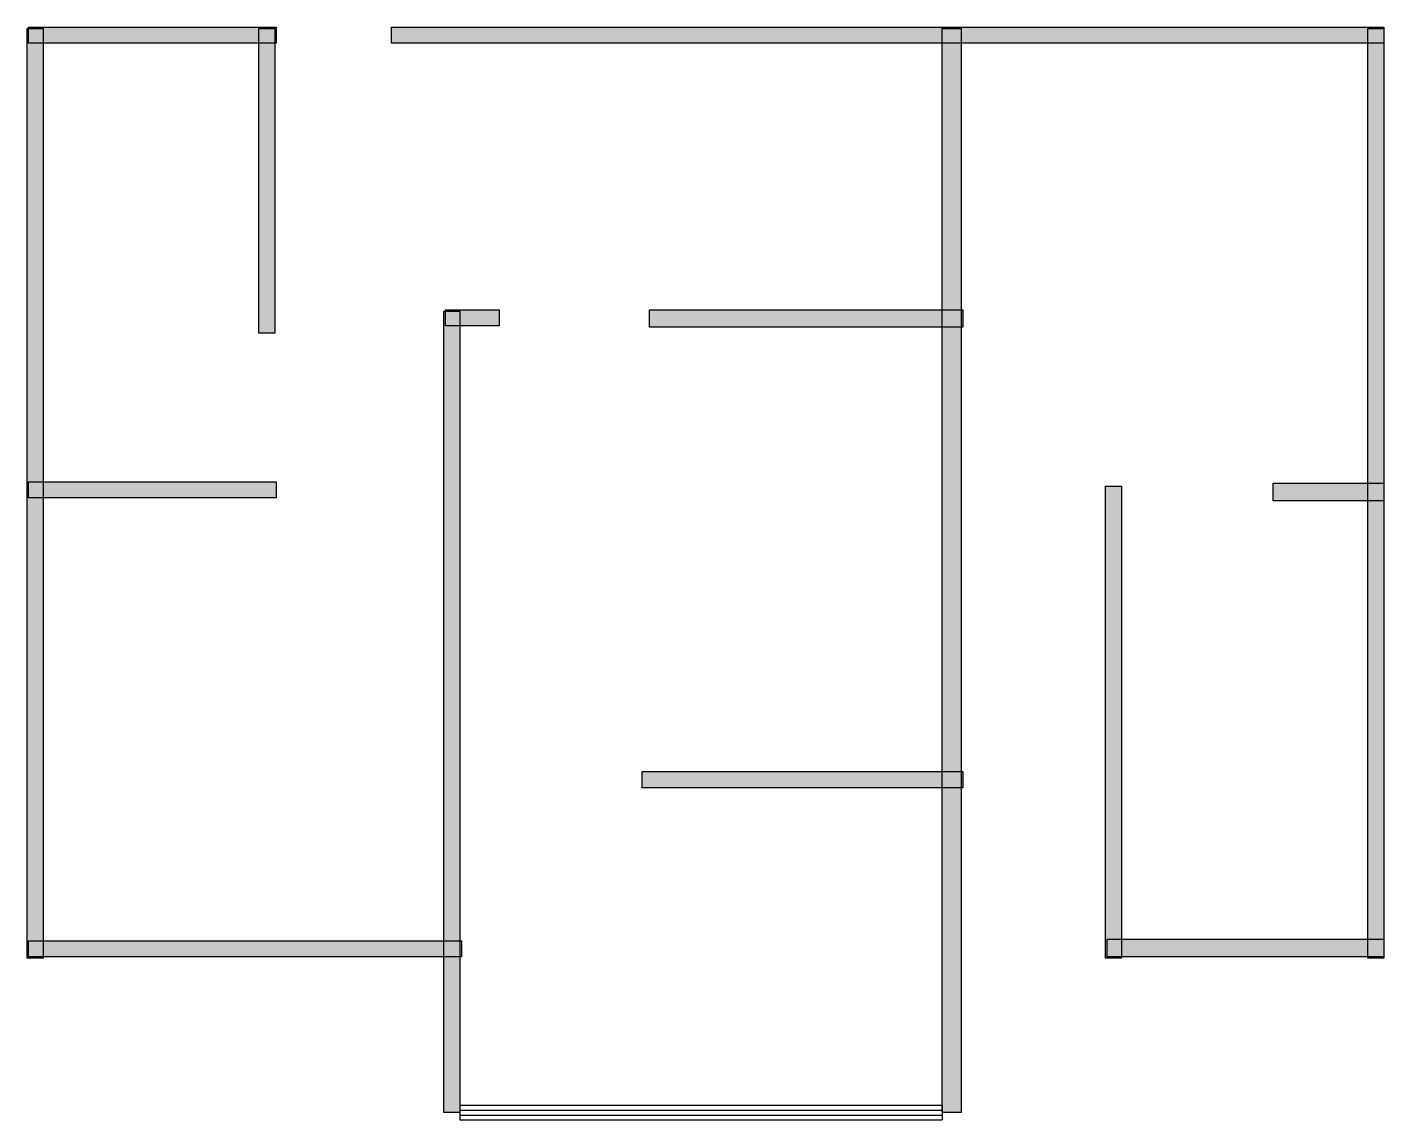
# Model space of a CAD drawing. Header units: centimetres. Extents: x 3 to 1272, y 4 to 1027.
import ezdxf

# ---------------------------------------------------------------- set-up
doc = ezdxf.new("R2010")
doc.units = ezdxf.units.CM
doc.layers.add('WALL', color=7, linetype='Continuous')
doc.layers.add('WINDOW', color=5, linetype='Continuous')

msp = doc.modelspace()

# ---------------------------------------------------------------- hatches: boundary and pattern name
at = {"layer": 'WALL'}
h = msp.add_hatch(color=256, dxfattribs=at)
h.dxf.hatch_style = 1
h.paths.add_polyline_path([(2.7, 1025.5), (17.7, 1025.5), (17.7, 155.5), (2.7, 155.5)])
h = msp.add_hatch(color=256, dxfattribs=at)
h.dxf.hatch_style = 1
h.paths.add_polyline_path([(4.1, 1026.8), (235.9, 1026.8), (235.9, 1011.8), (4.1, 1011.8)])
h = msp.add_hatch(color=256, dxfattribs=at)
h.dxf.hatch_style = 1
h.paths.add_polyline_path([(219.5, 1025.5), (234.5, 1025.5), (234.5, 740.5), (219.5, 740.5)])
h = msp.add_hatch(color=256, dxfattribs=at)
h.dxf.hatch_style = 1
h.paths.add_polyline_path([(343.6, 1026.8), (1272.3, 1026.8), (1272.3, 1011.8), (343.6, 1011.8)])
h = msp.add_hatch(color=256, dxfattribs=at)
h.dxf.hatch_style = 1
h.paths.add_polyline_path([(859.1, 1025.5), (876.8, 1025.5), (876.8, 10.9), (859.1, 10.9)])
h = msp.add_hatch(color=256, dxfattribs=at)
h.dxf.hatch_style = 1
h.paths.add_polyline_path([(1257.3, 1025.5), (1272.3, 1025.5), (1272.3, 155.5), (1257.3, 155.5)])
h = msp.add_hatch(color=256, dxfattribs=at)
h.dxf.hatch_style = 1
h.paths.add_polyline_path([(394.1, 762.3), (444.5, 762.3), (444.5, 747.3), (394.1, 747.3)])
h = msp.add_hatch(color=256, dxfattribs=at)
h.dxf.hatch_style = 1
h.paths.add_polyline_path([(585, 762.3), (878.2, 762.3), (878.2, 745.9), (585, 745.9)])
h = msp.add_hatch(color=256, dxfattribs=at)
h.dxf.hatch_style = 1
h.paths.add_polyline_path([(392.7, 760.9), (407.7, 760.9), (407.7, 10.9), (392.7, 10.9)])
h = msp.add_hatch(color=256, dxfattribs=at)
h.dxf.hatch_style = 1
h.paths.add_polyline_path([(4.1, 601.4), (235.9, 601.4), (235.9, 586.4), (4.1, 586.4)])
h = msp.add_hatch(color=256, dxfattribs=at)
h.dxf.hatch_style = 1
h.paths.add_polyline_path([(1011.8, 597.3), (1026.8, 597.3), (1026.8, 155.5), (1011.8, 155.5)])
h = msp.add_hatch(color=256, dxfattribs=at)
h.dxf.hatch_style = 1
h.paths.add_polyline_path([(1168.6, 600), (1272.3, 600), (1272.3, 583.6), (1168.6, 583.6)])
h = msp.add_hatch(color=256, dxfattribs=at)
h.dxf.hatch_style = 1
h.paths.add_polyline_path([(578.2, 330), (878.2, 330), (878.2, 315), (578.2, 315)])
h = msp.add_hatch(color=256, dxfattribs=at)
h.dxf.hatch_style = 1
h.paths.add_polyline_path([(4.1, 171.8), (409.1, 171.8), (409.1, 156.8), (4.1, 156.8)])
h = msp.add_hatch(color=256, dxfattribs=at)
h.dxf.hatch_style = 1
h.paths.add_polyline_path([(1013.2, 173.2), (1272.3, 173.2), (1272.3, 156.8), (1013.2, 156.8)])

# ---------------------------------------------------------------- linework, layer by layer
for points in [[(2.7, 1025.5), (17.7, 1025.5), (17.7, 155.5), (2.7, 155.5)], [(4.1, 1026.8), (235.9, 1026.8), (235.9, 1011.8), (4.1, 1011.8)], [(219.5, 1025.5), (234.5, 1025.5), (234.5, 740.5), (219.5, 740.5)], [(343.6, 1026.8), (1272.3, 1026.8), (1272.3, 1011.8), (343.6, 1011.8)], [(859.1, 1025.5), (876.8, 1025.5), (876.8, 10.9), (859.1, 10.9)], [(1257.3, 1025.5), (1272.3, 1025.5), (1272.3, 155.5), (1257.3, 155.5)], [(394.1, 762.3), (444.5, 762.3), (444.5, 747.3), (394.1, 747.3)], [(585, 762.3), (878.2, 762.3), (878.2, 745.9), (585, 745.9)], [(392.7, 760.9), (407.7, 760.9), (407.7, 10.9), (392.7, 10.9)], [(4.1, 601.4), (235.9, 601.4), (235.9, 586.4), (4.1, 586.4)], [(1011.8, 597.3), (1026.8, 597.3), (1026.8, 155.5), (1011.8, 155.5)], [(1168.6, 600), (1272.3, 600), (1272.3, 583.6), (1168.6, 583.6)], [(578.2, 330), (878.2, 330), (878.2, 315), (578.2, 315)], [(4.1, 171.8), (409.1, 171.8), (409.1, 156.8), (4.1, 156.8)], [(1013.2, 173.2), (1272.3, 173.2), (1272.3, 156.8), (1013.2, 156.8)]]:
    msp.add_lwpolyline(points, close=True, dxfattribs=at)
at = {"layer": 'WINDOW'}
for p, q in [((407.7, 17.7), (859.1, 17.7)), ((407.7, 17.7), (407.7, 4.1)), ((407.7, 13.2), (859.1, 13.2)), ((859.1, 17.7), (859.1, 4.1)), ((407.7, 8.6), (859.1, 8.6)), ((407.7, 4.1), (859.1, 4.1))]:
    msp.add_line(p, q, dxfattribs=at)

doc.saveas('drawing.dxf')
